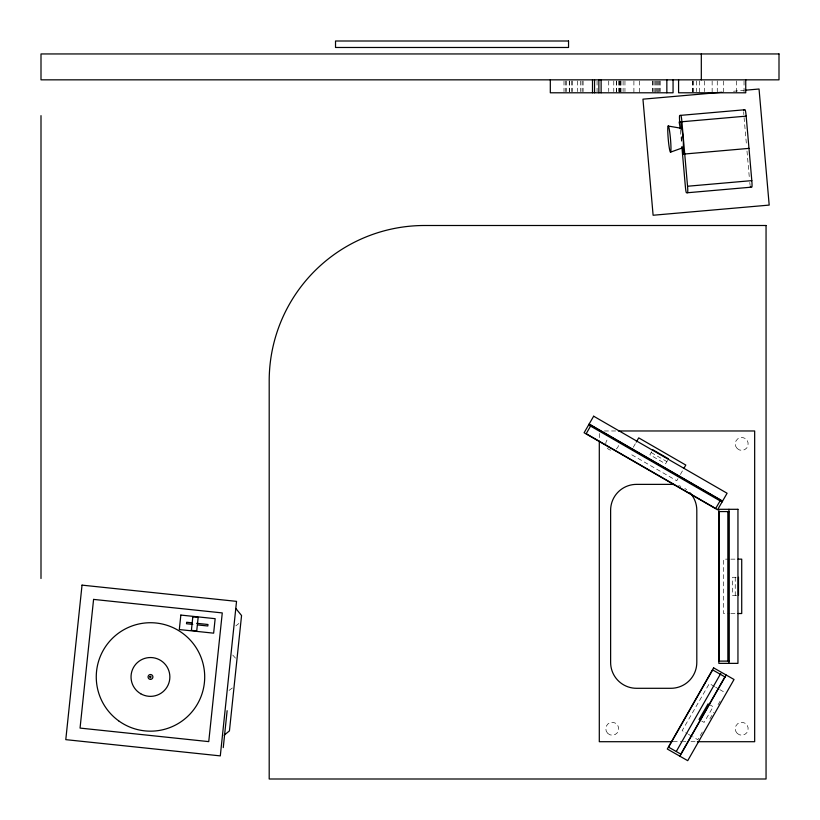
<?xml version="1.0" encoding="UTF-8"?>
<svg xmlns="http://www.w3.org/2000/svg" width="820" height="820" viewBox="0 0 820 820"><rect width="100%" height="100%" fill="white"/><g stroke="black" fill="none" stroke-linecap="round" stroke-linejoin="round"><path stroke-width="0.61" stroke-dasharray="4.1 3.07" d="M633.276 447.289L635.695 443.097M651.633 451.758L649.881 454.782L665.573 463.843L668.495 458.8M677.955 478.665L676.746 480.756L629.647 453.562M680.374 474.472L682.783 470.29M702.279 732.055L697.851 739.722L692.623 736.698M709.864 718.914L713.656 712.344M718.084 704.677L720.616 700.3M235.832 625.855L238.866 623.507M229.046 690.389L233.075 687.457M733.531 91.245L743.73 90.354M604.391 430.971L615.851 430.971M729.636 559.148L723.588 559.148L723.588 613.524L729.636 613.524M730.845 559.148L735.673 559.148M736.155 577.27L732.649 577.27L732.649 595.402L738.482 595.402M730.845 613.524L735.673 613.524M673.159 741.71L682.076 741.71M683.347 741.71L685.899 741.71M690.993 741.71L696.088 741.71M651.172 452.537L666.875 461.598M714.579 686.586L709.341 683.562L682.158 730.661L687.385 733.685M715.624 687.191L718.761 689.005M719.806 689.61L725.044 692.633M709.136 704.38L713.174 706.707L704.114 722.41L701.305 720.79M688.431 734.289L691.567 736.093M232.757 655.077L236.918 659.7M744.068 117.567L746.569 146.093M746.999 151.054L749.5 179.58M680.436 130.216L681.645 144.095M744.037 81.016L744.037 92.793M736.37 81.016L736.37 92.793M735.243 577.27L735.243 595.402M723.701 81.016L723.701 92.793M717.264 81.016L717.264 92.793M712.139 81.016L712.139 92.793M704.667 81.016L704.667 91.614M699.47 81.016L699.47 92.793M696.6 81.016L696.6 91.614M693.72 81.016L693.72 92.793M692.828 81.016L692.828 91.614M692.357 81.016L692.357 92.793M660.192 81.016L660.192 91.614M659.71 81.016L659.71 91.614M658.614 81.016L658.614 92.793M657.322 81.016L657.322 92.793M656.359 81.016L656.359 91.614M655.405 81.016L655.405 92.793M654.165 81.016L654.165 92.793M653.007 81.016L653.007 91.614M652.525 81.016L652.525 91.614M639.651 81.016L639.651 92.793M633.901 81.016L633.901 92.793M624.953 81.016L624.953 91.614M623.097 81.016L623.097 91.614M621.027 81.016L621.027 92.793M620.576 81.016L620.576 91.614M620.545 81.016L620.545 91.614M619.551 81.016L619.551 92.793M619.52 81.016L619.52 92.793M618.69 81.016L618.69 91.614M616.64 81.016L616.64 92.793M616.322 81.016L616.322 91.614M613.77 81.016L613.77 91.614M608.727 81.016L608.727 91.614M599.297 433.524L599.297 438.638M597.062 81.016L597.062 92.793M583.102 81.016L583.102 91.614M582.077 81.016L582.077 91.614M580.703 81.016L580.703 91.614M577.618 81.016L577.618 91.614M572.145 81.016L572.145 91.614M571.868 81.016L571.868 91.614M569.541 81.016L569.541 91.614M569.275 81.016L569.275 91.614M566.466 81.016L566.466 91.614M565.298 81.016L565.298 91.614M563.996 81.016L563.996 91.614M750.167 185.361A6.478 0.553 85 0 1 749.767 182.481M743.832 114.656A6.478 0.553 85 0 1 743.73 111.756M681.645 140.548A9.707 0.83 85 0 1 681.205 135.536M678.693 485.573A25.892 25.892 0 0 1 680.825 486.352M684.823 488.433A25.892 25.892 0 0 1 686.678 489.724M618.516 445.526A6.478 6.478 0 0 1 615.533 449.493M610.633 450.19A6.478 6.478 0 0 1 606.667 447.207M605.775 443.979A6.478 6.478 0 0 1 608.952 438.341M737.19 733.377A6.478 6.478 0 0 0 747.983 730.374A6.478 6.478 0 0 0 739.978 722.522A6.478 6.478 0 0 0 737.19 733.377M737.19 448.54A6.478 6.478 0 0 0 747.983 445.526A6.478 6.478 0 0 0 739.978 437.685A6.478 6.478 0 0 0 737.19 448.54M607.712 733.377A6.478 6.478 0 0 0 618.516 730.374A6.478 6.478 0 0 0 610.51 722.522A6.478 6.478 0 0 0 607.712 733.377"/><path stroke-width="1.23" d="M223.255 747.614L227.14 710.694M676.397 751.264L720.8 673.415M724.88 676.879L680.825 754.123L668.597 747.153L712.662 669.909L725.28 677.105M679.882 756.194L726.192 675.024M636.299 442.052L638.718 437.87L685.807 465.063L683.993 468.199M699.06 719.489L708.131 703.796M224.106 735.202L229.436 730.897L241.562 615.533L235.801 608.45M670.514 152.161A13.11 1.117 85 0 0 669.766 132.481A13.11 1.117 85 0 0 667.828 132.655A13.11 1.117 85 0 0 670.514 152.161L683.07 147.651L683.634 154.099M722.041 92.25L642.952 99.169L653.109 215.25L769.191 205.092L759.043 89.011L745.011 90.241M681.871 146.626L685.356 186.437A6.478 0.553 85 0 0 686.463 192.833L751.827 187.124A6.478 0.553 85 0 0 751.807 180.625L746.169 116.132L679.155 121.995L680.323 128.955M682.527 154.191L748.988 148.379M687.57 192.741A6.478 0.553 85 0 0 687.549 186.242L751.807 180.625M618.403 430.971L754.666 430.971L754.666 741.71L697.359 741.71M729.144 511.567L719.089 511.567L719.089 661.104L729.144 661.104M738.092 559.148L741.721 559.148L741.721 613.524L738.092 613.524M671.887 741.71L599.297 741.71L599.297 441.201M191.675 622.78L186.652 622.257L186.499 623.743L192.772 624.399M196.687 623.313L207.983 624.491L207.829 625.988L197.784 624.932M668.228 126.034L681.379 128.299L680.815 121.852M652.792 449.739L668.495 458.8M589.149 424.012L722.584 501.051M588.616 424.955L722.041 501.994M687.549 186.242L681.912 121.749A6.478 0.553 85 0 0 680.795 115.353M745.739 79.837L745.739 92.793L678.581 92.793L678.581 79.837M738.482 577.27L738.482 595.402M728.939 509.302L728.939 663.37M728.693 511.567L728.693 661.104M727.852 511.844L727.852 660.828M701.315 53.946L701.315 79.837M673.066 79.837L673.066 92.793L550.312 92.793L550.312 79.837M666.845 79.837L666.845 92.793M601.121 79.837L601.121 92.793M598.866 79.837L598.866 92.793M594.551 79.837L594.551 92.793M592.501 79.837L592.501 92.793M41 115.64L41 578.5M750.72 187.216A6.478 0.553 85 0 1 750.372 186.376M679.708 121.944A6.478 0.553 85 0 1 679.698 115.446L745.052 109.736A6.478 0.553 85 0 1 746.169 116.132M743.781 110.341A6.478 0.553 85 0 1 743.955 109.829M681.194 128.648A9.707 0.83 85 0 1 683.05 137.903A9.707 0.83 85 0 1 682.824 147.333M674.296 484.599A25.892 25.892 0 0 0 670.914 484.374L636.525 484.374A25.892 25.892 0 0 0 610.623 510.276L610.623 662.406A25.892 25.892 0 0 0 636.525 688.298L670.914 688.298A25.892 25.892 0 0 0 696.805 662.406L696.805 510.276A25.892 25.892 0 0 0 689.999 492.779M82.031 585.131L65.784 739.65L220.303 755.886L236.539 601.367L82.031 585.131M93.582 599.399L80.052 728.088L208.751 741.618L222.271 612.919L93.582 599.399M180.841 615.072L179.313 629.555L213.641 633.163L215.158 618.68L180.841 615.072M192.823 616.804L191.398 630.354L196.728 630.918L198.153 617.357L192.823 616.804M149.763 676.756C150.685 679.626 151.997 674.727 149.763 676.756M713.595 667.839L667.295 749.019L687.724 760.673L734.033 679.493L713.595 667.839M593.659 416.211L584.106 432.755L717.541 509.794L727.094 493.25L593.659 416.211M590.995 425.354L586.197 433.678L715.696 508.451L720.503 500.128L590.995 425.354M568.547 41L335.523 41L335.523 47.478L568.547 47.478L568.547 41M779 53.946L41 53.946L41 79.837L779 79.837L779 53.946M766.054 225.5L424.565 225.5A155.369 155.369 0 0 0 269.196 380.869L269.196 779L766.054 779L766.054 225.5M737.949 509.302L718.843 509.302L718.843 663.37L737.949 663.37L737.949 509.302M150.49 679.37L149.855 679.288A2.429 2.429 0 0 1 148.625 675.383A2.429 2.429 0 0 1 152.684 675.916A2.429 2.429 0 0 1 150.49 679.37M118.623 720.811A54.212 54.212 0 0 0 204.405 682.609A54.212 54.212 0 0 0 128.432 627.413A54.212 54.212 0 0 0 118.623 720.811M140.732 693.761A19.424 19.424 0 0 0 169.863 676.951A19.424 19.424 0 0 0 140.732 660.131A19.424 19.424 0 0 0 140.732 693.761"/></g></svg>
